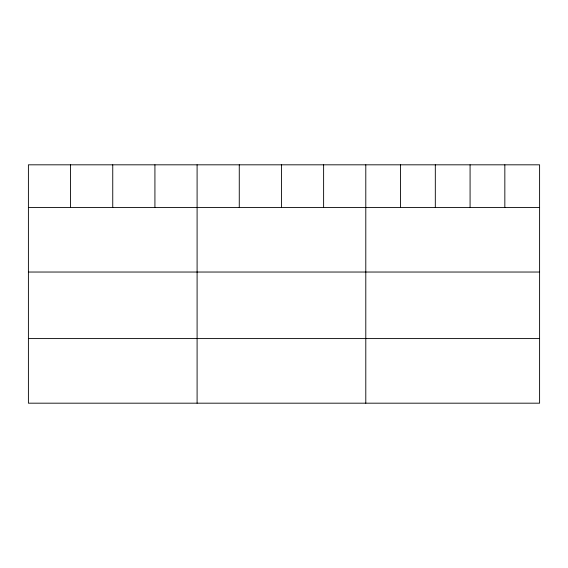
<?xml version="1.0" encoding="UTF-8"?>
<svg xmlns="http://www.w3.org/2000/svg" width="568" height="568" viewBox="0 0 568 568"><rect width="100%" height="100%" fill="white"/><g stroke="black" fill="none" stroke-linecap="round" stroke-linejoin="round"><path stroke-width="0.85" d="M539.6 207.448L539.6 403.181L28.4 403.181L28.4 164.819L539.6 164.819L539.6 207.448L28.4 207.448M28.4 272.036L539.6 272.036M28.4 338.585L539.6 338.585M504.838 164.819L504.838 207.448M470.077 164.819L470.077 207.448M435.315 164.819L435.315 207.448M400.554 164.819L400.554 207.448M365.792 164.819L365.792 403.181M323.618 164.819L323.618 207.448M281.444 164.819L281.444 207.448M239.27 164.819L239.27 207.448M197.096 164.819L197.096 403.181M154.922 164.819L154.922 207.448M112.748 164.819L112.748 207.448M70.574 164.819L70.574 207.448"/></g></svg>
